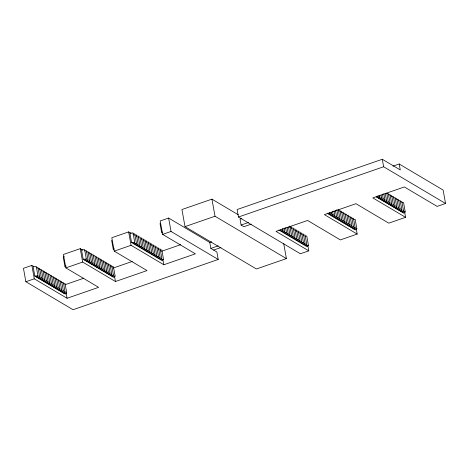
<?xml version="1.0" encoding="UTF-8"?>
<svg xmlns="http://www.w3.org/2000/svg" width="469" height="469" viewBox="0 0 469 469"><rect width="100%" height="100%" fill="white"/><g stroke="black" fill="none" stroke-linecap="round" stroke-linejoin="round"><path stroke-width="0.7" d="M63.157 283.639L65.039 283.464L66.727 292.844L65.285 294.133L34.812 276.053L33.129 266.679L36.26 266.386L37.948 275.766L36.506 277.062L39.642 276.769L37.954 267.394L36.072 267.565M39.642 276.769L38.2 278.064L41.336 277.777L39.648 268.397L37.766 268.573M64.212 256.18L63.251 257.047L64.933 266.421L66.188 266.304M41.336 277.777L39.894 279.067L43.025 278.779L41.342 269.399L39.46 269.575M43.025 278.779L41.583 280.075L44.719 279.782L43.031 270.408L41.776 270.519M44.719 279.782L43.277 281.078L46.413 280.79L44.725 271.41L42.843 271.586M46.413 280.79L44.971 282.08L48.108 281.793L46.419 272.413L44.537 272.589M64.933 266.421L65.895 265.56M48.108 281.793L46.666 283.088L49.796 282.795L48.114 273.421L46.232 273.591M49.796 282.795L48.354 284.091L51.49 283.804L49.802 274.424L47.926 274.6M51.49 283.804L50.048 285.093L53.185 284.806L51.496 275.426L50.242 275.543M53.185 284.806L51.742 286.102L54.879 285.809L53.19 276.434L51.309 276.604M54.879 285.809L53.437 287.104L56.567 286.817L54.885 277.437L53.003 277.613M111.552 266.884L113.428 266.709L115.116 276.089L113.674 277.384L83.201 259.304L81.518 249.924L84.649 249.637L86.337 259.011L84.895 260.307L88.031 260.014L86.343 250.639L84.461 250.815M56.567 286.817L55.125 288.107L58.262 287.819L56.573 278.439L54.697 278.615M88.031 260.014L86.589 261.309L89.726 261.022L88.037 251.642L86.155 251.818M58.262 287.819L56.819 289.115L59.956 288.822L58.267 279.448L56.386 279.618M89.726 261.022L88.283 262.318L91.42 262.024L89.731 252.644L87.85 252.82M59.956 288.822L58.514 290.118L61.65 289.83L59.962 280.45L58.08 280.626M91.42 262.024L89.978 263.32L93.108 263.027L91.42 253.653L89.544 253.829M61.65 289.83L60.208 291.12L63.344 290.833L61.656 281.453L59.774 281.629M93.108 263.027L91.666 264.323L94.802 264.035L93.114 254.655L91.232 254.831M63.344 290.833L61.902 292.128L65.033 291.835L63.344 282.461L61.468 282.631M94.802 264.035L93.36 265.331L96.497 265.038L94.808 255.658L92.926 255.834M65.033 291.835L63.591 293.131L66.727 292.844M114.289 248.805L113.328 249.666L111.64 240.292M96.497 265.038L95.055 266.333L98.191 266.04L96.503 256.666L95.248 256.783M98.191 266.04L96.749 267.336L99.879 267.049L98.197 257.669L96.315 257.844M99.879 267.049L98.437 268.344L101.574 268.051L99.885 258.671L98.003 258.847M101.574 268.051L100.132 269.347L103.268 269.054L101.58 259.679L99.698 259.849M103.268 269.054L101.826 270.349L104.962 270.062L103.274 260.682L101.392 260.858M159.941 250.129L161.823 249.954L163.505 259.334L162.063 260.629L131.596 242.549L129.907 233.169L133.044 232.882L134.726 242.256L133.284 243.552L136.42 243.264L134.732 233.884L132.856 234.06M104.962 270.062L103.52 271.358L106.651 271.064L104.968 261.684L103.086 261.86M136.42 243.264L134.978 244.56L138.115 244.267L136.426 234.887L134.544 235.063M106.651 271.064L105.208 272.36L108.345 272.067L106.656 262.693L104.775 262.863M138.115 244.267L136.672 245.563L139.809 245.269L138.121 235.895L136.239 236.065M108.345 272.067L106.903 273.363L110.039 273.075L108.351 263.695L106.469 263.871M139.809 245.269L138.367 246.565L141.497 246.278L139.815 236.898L137.933 237.074M110.039 273.075L108.597 274.371L111.733 274.078L110.045 264.698L108.163 264.874M141.497 246.278L140.055 247.573L143.192 247.28L141.503 237.9L140.254 238.018M111.733 274.078L110.291 275.373L113.422 275.08L111.739 265.706L109.857 265.876M143.192 247.28L141.749 248.576L144.886 248.283L143.197 238.909L141.316 239.079M113.422 275.08L111.98 276.376L115.116 276.089M162.679 232.049L161.717 232.917L160.029 223.537M144.886 248.283L143.444 249.578L146.58 249.291L144.892 239.911L143.01 240.087M146.58 249.291L145.138 250.581L148.274 250.294L146.586 240.914L144.704 241.089M148.274 250.294L146.832 251.589L149.963 251.296L148.274 241.922L146.398 242.092M149.963 251.296L148.521 252.592L151.657 252.304L149.969 242.924L148.087 243.1M151.657 252.304L150.215 253.594L153.351 253.307L151.663 243.927L149.781 244.103M153.351 253.307L151.909 254.603L155.046 254.309L153.357 244.935L151.475 245.105M155.046 254.309L153.603 255.605L156.734 255.318L155.051 245.938L153.17 246.114M156.734 255.318L155.292 256.607L158.428 256.32L156.74 246.94L154.858 247.116M158.428 256.32L156.986 257.616L160.122 257.323L158.434 247.949L157.179 248.06M160.122 257.323L158.68 258.618L161.817 258.331L160.128 248.951L158.246 249.127M161.817 258.331L160.375 259.621L163.505 259.334M280.896 229.775L279.929 230.642L283.065 230.349L282.707 228.339M283.065 230.349L281.623 231.645L284.759 231.358L284.155 228.004M284.759 231.358L283.317 232.647L286.453 232.36L285.609 227.67M286.453 232.36L285.011 233.656L288.148 233.363L287.063 227.336M288.148 233.363L286.706 234.658L289.836 234.371L288.511 227.002M289.836 234.371L288.394 235.661L291.53 235.374L289.842 225.994M291.53 235.374L290.088 236.669L293.225 236.376L291.536 227.002L289.654 227.172M293.225 236.376L291.782 237.672L294.919 237.384L293.231 228.004L291.349 228.18M294.919 237.384L293.477 238.674L296.607 238.387L294.925 229.007L293.67 229.124M296.607 238.387L295.165 239.682L298.302 239.389L296.613 230.015L294.731 230.185M298.302 239.389L296.859 240.685L299.996 240.398L298.307 231.018L296.426 231.194M329.766 212.592L328.323 213.887L331.454 213.594L331.214 212.258M299.996 240.398L298.554 241.687L301.69 241.4L300.002 232.02L298.12 232.196M331.454 213.594L330.012 214.89L333.148 214.603L332.544 211.249M301.69 241.4L300.248 242.696L303.379 242.403L301.696 233.029L299.814 233.199M333.148 214.603L331.706 215.898L334.843 215.605L333.998 210.915M303.379 242.403L301.936 243.698L305.073 243.405L303.384 234.031L301.503 234.207M334.843 215.605L333.4 216.901L336.537 216.608L335.452 210.581M305.073 243.405L303.631 244.701L306.767 244.413L305.079 235.033L303.197 235.209M336.537 216.608L335.095 217.903L338.225 217.616L336.783 209.579M306.767 244.413L305.325 245.709L308.461 245.416L306.773 236.042L304.891 236.212M338.225 217.616L336.783 218.912L339.919 218.618L338.231 209.238M308.461 245.416L307.019 246.712L278.803 229.968M339.919 218.618L338.477 219.914L341.614 219.621L339.925 210.247L338.671 210.364M341.614 219.621L340.172 220.917L343.308 220.629L341.62 211.249L339.738 211.425M343.308 220.629L341.866 221.925L345.002 221.632L343.314 212.252L341.432 212.428M345.002 221.632L343.56 222.927L346.691 222.634L345.002 213.26L343.126 213.43M346.691 222.634L345.248 223.93L348.385 223.643L346.697 214.263L344.815 214.439M401.669 202.708L403.551 202.532L405.239 211.912L403.797 213.202L376.713 197.132L378.155 195.837M348.385 223.643L346.943 224.938L350.079 224.645L348.391 215.265L347.136 215.382M379.603 195.503L379.849 196.845L378.407 198.135L381.537 197.848L381.057 195.168M350.079 224.645L348.637 225.941L351.773 225.648L350.085 216.273L348.203 216.444M381.537 197.848L380.095 199.143L383.232 198.85L382.387 194.16M351.773 225.648L350.331 226.943L353.462 226.656L351.773 217.276L349.897 217.452M383.232 198.85L381.789 200.146L384.926 199.858L383.841 193.826M353.462 226.656L352.02 227.952L355.156 227.658L353.468 218.278L351.586 218.454M384.926 199.858L383.484 201.148L386.62 200.861L385.289 193.492M355.156 227.658L353.714 228.954L356.85 228.661L355.162 219.287L353.28 219.457M386.62 200.861L385.178 202.157L388.309 201.863L386.743 193.158M356.85 228.661L355.408 229.957L327.192 213.219M388.309 201.863L386.866 203.159L390.003 202.872L388.314 193.492L386.433 193.668M390.003 202.872L388.561 204.162L391.697 203.874L390.009 194.494L388.127 194.67M391.697 203.874L390.255 205.17L393.391 204.877L391.703 195.503L389.821 195.673M393.391 204.877L391.949 206.172L395.08 205.885L393.397 196.505L391.515 196.681M395.08 205.885L393.638 207.175L396.774 206.888L395.086 197.508L393.21 197.684M396.774 206.888L395.332 208.183L398.468 207.89L396.78 198.516L394.898 198.686M398.468 207.89L397.026 209.186L400.163 208.898L398.474 199.518L396.592 199.694M400.163 208.898L398.72 210.188L401.851 209.901L400.168 200.521L398.287 200.697M401.851 209.901L400.409 211.197L403.545 210.903L401.857 201.529L399.981 201.699M403.545 210.903L402.103 212.199L405.239 211.912M238.24 214.749L211.935 199.143L181.937 209.532L185.015 226.627L256.402 268.977L286.401 258.595L283.71 243.634M31.863 265.401L23.45 268.309L25.865 281.722L73.047 309.722L218.22 259.463L216.871 251.982L210.839 248.4L209.772 242.467L168.617 218.05L160.205 220.963L162.62 234.377L195.403 253.829L163.839 264.756L131.056 245.305L128.641 231.891L111.815 237.719L114.231 251.132L147.014 270.584L115.45 281.511L82.667 262.06L80.252 248.646L63.426 254.468L65.842 267.887L98.625 287.339L67.061 298.266L34.278 278.815L31.863 265.401L33.721 266.498M25.865 281.722L34.278 278.815M65.842 267.887L82.667 262.06M114.231 251.132L131.056 245.305M162.62 234.377L171.033 231.463L218.22 259.463M185.015 226.627L215.013 216.238L286.401 258.595M392.963 166.161L399.195 164.003L400.262 169.942L382.294 159.278L237.121 209.537L238.469 217.018L300.383 253.752L308.795 250.839L307.775 245.193M238.469 217.018L383.636 166.759L445.55 203.493L437.137 206.407L404.354 186.955L372.791 197.883L405.574 217.335L388.748 223.156L355.965 203.704L324.401 214.632L357.185 234.084L340.359 239.911L307.57 220.459L276.007 231.387L308.795 250.839M241.429 218.624L240.046 219.105L241.113 225.044L243.903 226.697L251.226 224.159M64.646 284.853L83.857 278.199M113.035 268.098L132.252 261.444M161.43 251.343L180.641 244.689M241.113 225.044L248.435 222.505M209.772 242.467L211.771 241.775M210.839 248.4L218.161 245.867M213.63 250.059L220.952 247.521M376.713 197.132L379.849 196.845M131.596 242.549L134.726 242.256M83.201 259.304L86.337 259.011M34.812 276.053L37.948 275.766M399.195 164.003L443.135 190.08L445.55 203.493M128.641 231.891L131.115 233.357M80.252 248.646L82.726 250.112M404.559 211.683L405.574 217.335M382.294 159.278L383.636 166.759M356.164 228.438L357.185 234.084M211.935 199.143L215.013 216.238M168.617 218.05L171.033 231.463M162.954 259.814L163.839 264.756M114.559 276.569L115.45 281.511M66.047 292.615L67.061 298.266"/></g></svg>
